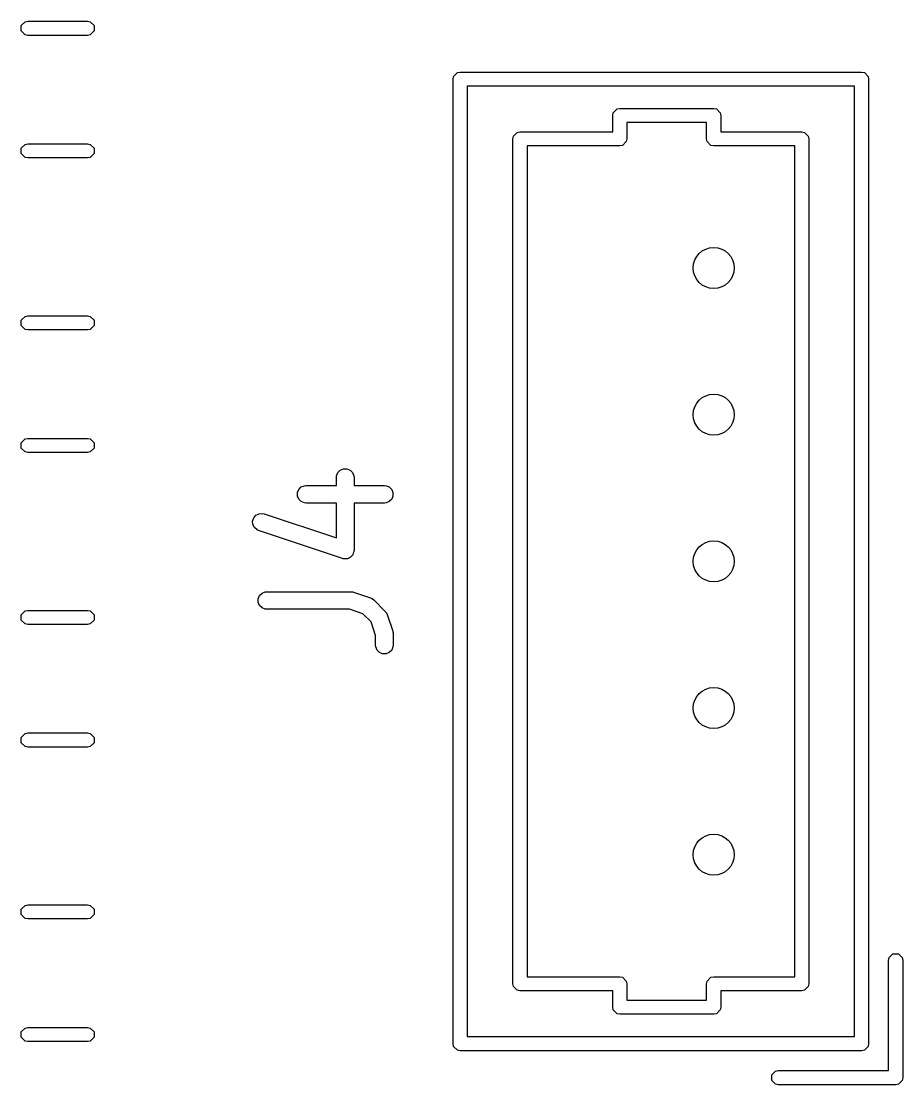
# Model space of a CAD drawing. Extents: x 4.06 to 6.9, y -6.15 to -1.3.
# Drawn here: x 5.1025 to 5.398, y -2.4 to -2.0432 of the extents above; entities that cross this region are included whole.
import ezdxf

# ---------------------------------------------------------------- set-up
doc = ezdxf.new("R2010")
doc.units = 0
doc.header["$MEASUREMENT"] = 0
doc.layers.add('BLACK', color=7, linetype='CONTINUOUS')

msp = doc.modelspace()

# ---------------------------------------------------------------- linework, layer by layer
at = {"layer": 'BLACK', "linetype": 'CONTINUOUS'}
for p, q in [((5.10245, -2.04467), (5.10373, -2.04339)), ((5.10373, -2.04339), (5.10464, -2.04321)), ((5.10464, -2.04321), (5.12469, -2.04321)), ((5.12469, -2.04321), (5.1256, -2.04339)), ((5.1256, -2.04339), (5.12688, -2.04467)), ((5.10245, -2.04647), (5.10245, -2.04467)), ((5.10373, -2.04775), (5.10245, -2.04647)), ((5.10464, -2.04793), (5.10373, -2.04775)), ((5.12469, -2.04793), (5.10464, -2.04793)), ((5.1256, -2.04775), (5.12469, -2.04793)), ((5.12688, -2.04647), (5.1256, -2.04775)), ((5.12688, -2.04467), (5.12688, -2.04647)), ((5.24724, -2.0626), (5.24742, -2.06169)), ((5.24742, -2.06169), (5.2487, -2.06042)), ((5.2487, -2.06042), (5.24961, -2.06024)), ((5.24961, -2.06024), (5.38425, -2.06024)), ((5.38425, -2.06024), (5.38516, -2.06042)), ((5.38516, -2.06042), (5.38643, -2.06169)), ((5.38643, -2.06169), (5.38661, -2.0626)), ((5.24724, -2.38622), (5.24724, -2.0626)), ((5.25197, -2.06496), (5.25197, -2.38386)), ((5.38189, -2.06496), (5.25197, -2.06496)), ((5.38189, -2.38386), (5.38189, -2.06496)), ((5.38661, -2.0626), (5.38661, -2.38622)), ((5.30097, -2.0739), (5.30225, -2.07262)), ((5.30225, -2.07262), (5.30315, -2.07244)), ((5.30315, -2.07244), (5.33465, -2.07244)), ((5.33465, -2.07244), (5.33555, -2.07262)), ((5.33555, -2.07262), (5.33683, -2.0739)), ((5.30079, -2.0748), (5.30097, -2.0739)), ((5.30079, -2.08031), (5.30079, -2.0748)), ((5.33683, -2.0739), (5.33701, -2.0748)), ((5.33701, -2.0748), (5.33701, -2.08031)), ((5.30551, -2.07717), (5.30551, -2.08268)), ((5.33228, -2.07717), (5.30551, -2.07717)), ((5.33228, -2.08268), (5.33228, -2.07717)), ((5.26732, -2.08268), (5.2675, -2.08177)), ((5.26732, -2.22441), (5.26732, -2.08268)), ((5.2675, -2.08177), (5.26878, -2.08049)), ((5.26878, -2.08049), (5.26969, -2.08031)), ((5.26969, -2.08031), (5.30079, -2.08031)), ((5.30533, -2.08358), (5.30405, -2.08486)), ((5.30551, -2.08268), (5.30533, -2.08358)), ((5.33246, -2.08358), (5.33228, -2.08268)), ((5.33374, -2.08486), (5.33246, -2.08358)), ((5.33701, -2.08031), (5.36417, -2.08031)), ((5.36417, -2.08031), (5.36508, -2.08049)), ((5.36508, -2.08049), (5.36636, -2.08177)), ((5.36636, -2.08177), (5.36654, -2.08268)), ((5.36654, -2.08268), (5.36654, -2.22441)), ((5.10245, -2.08581), (5.10373, -2.08453)), ((5.10245, -2.08762), (5.10245, -2.08581)), ((5.10373, -2.08453), (5.10464, -2.08435)), ((5.10464, -2.08435), (5.12469, -2.08435)), ((5.12469, -2.08435), (5.1256, -2.08453)), ((5.1256, -2.08453), (5.12688, -2.08581)), ((5.12688, -2.08581), (5.12688, -2.08762)), ((5.30315, -2.08504), (5.27205, -2.08504)), ((5.27205, -2.08504), (5.27205, -2.22441)), ((5.30405, -2.08486), (5.30315, -2.08504)), ((5.33465, -2.08504), (5.33374, -2.08486)), ((5.36181, -2.08504), (5.33465, -2.08504)), ((5.36181, -2.22441), (5.36181, -2.08504)), ((5.10373, -2.08889), (5.10245, -2.08762)), ((5.10464, -2.08907), (5.10373, -2.08889)), ((5.12469, -2.08907), (5.10464, -2.08907)), ((5.1256, -2.08889), (5.12469, -2.08907)), ((5.12688, -2.08762), (5.1256, -2.08889)), ((5.10245, -2.14349), (5.10373, -2.14221)), ((5.10245, -2.14529), (5.10245, -2.14349)), ((5.10373, -2.14221), (5.10464, -2.14203)), ((5.10464, -2.14203), (5.12469, -2.14203)), ((5.12469, -2.14203), (5.1256, -2.14221)), ((5.1256, -2.14221), (5.12688, -2.14349)), ((5.12688, -2.14349), (5.12688, -2.14529)), ((5.10373, -2.14657), (5.10245, -2.14529)), ((5.10464, -2.14675), (5.10373, -2.14657)), ((5.12469, -2.14675), (5.10464, -2.14675)), ((5.1256, -2.14657), (5.12469, -2.14675)), ((5.12688, -2.14529), (5.1256, -2.14657)), ((5.10245, -2.18463), (5.10373, -2.18335)), ((5.10373, -2.18335), (5.10464, -2.18317)), ((5.10464, -2.18317), (5.12469, -2.18317)), ((5.12469, -2.18317), (5.1256, -2.18335)), ((5.1256, -2.18335), (5.12688, -2.18463)), ((5.10245, -2.18644), (5.10245, -2.18463)), ((5.10373, -2.18771), (5.10245, -2.18644)), ((5.12688, -2.18644), (5.1256, -2.18771)), ((5.12688, -2.18463), (5.12688, -2.18644)), ((5.10464, -2.18789), (5.10373, -2.18771)), ((5.12469, -2.18789), (5.10464, -2.18789)), ((5.1256, -2.18771), (5.12469, -2.18789)), ((5.20863, -2.19465), (5.20944, -2.19383)), ((5.20944, -2.19383), (5.21051, -2.19339)), ((5.21051, -2.19339), (5.21166, -2.19339)), ((5.21166, -2.19339), (5.21272, -2.19383)), ((5.21272, -2.19383), (5.21354, -2.19465)), ((5.20813, -2.19629), (5.20819, -2.19571)), ((5.20813, -2.19896), (5.20813, -2.19629)), ((5.20819, -2.19571), (5.20863, -2.19465)), ((5.21354, -2.19465), (5.21398, -2.19571)), ((5.21398, -2.19571), (5.21403, -2.19629)), ((5.21403, -2.19629), (5.21403, -2.19896)), ((5.19506, -2.20134), (5.1955, -2.20027)), ((5.19506, -2.20249), (5.19506, -2.20134)), ((5.1955, -2.20027), (5.19632, -2.19946)), ((5.19632, -2.19946), (5.19738, -2.19902)), ((5.19738, -2.19902), (5.19796, -2.19896)), ((5.19796, -2.19896), (5.20813, -2.19896)), ((5.21403, -2.19896), (5.22421, -2.19896)), ((5.22421, -2.19896), (5.22478, -2.19902)), ((5.22478, -2.19902), (5.22585, -2.19946)), ((5.22585, -2.19946), (5.22666, -2.20027)), ((5.22666, -2.20027), (5.2271, -2.20134)), ((5.2271, -2.20134), (5.2271, -2.20249)), ((5.1955, -2.20355), (5.19506, -2.20249)), ((5.19632, -2.20437), (5.1955, -2.20355)), ((5.19738, -2.20481), (5.19632, -2.20437)), ((5.19796, -2.20486), (5.19738, -2.20481)), ((5.20813, -2.20486), (5.19796, -2.20486)), ((5.20813, -2.21656), (5.20813, -2.20486)), ((5.22421, -2.20486), (5.21403, -2.20486)), ((5.21403, -2.20486), (5.21403, -2.22066)), ((5.22478, -2.20481), (5.22421, -2.20486)), ((5.22585, -2.20437), (5.22478, -2.20481)), ((5.22666, -2.20355), (5.22585, -2.20437)), ((5.2271, -2.20249), (5.22666, -2.20355)), ((5.18115, -2.20895), (5.18218, -2.20844)), ((5.18218, -2.20844), (5.18333, -2.20836)), ((5.18333, -2.20836), (5.18389, -2.20848)), ((5.18389, -2.20848), (5.20813, -2.21656)), ((5.18003, -2.21092), (5.1804, -2.20982)), ((5.18011, -2.21207), (5.18003, -2.21092)), ((5.18063, -2.2131), (5.18011, -2.21207)), ((5.1804, -2.20982), (5.18115, -2.20895)), ((5.1815, -2.21385), (5.18063, -2.2131)), ((5.18203, -2.21409), (5.1815, -2.21385)), ((5.21015, -2.22346), (5.18203, -2.21409)), ((5.2132, -2.22264), (5.21289, -2.22299)), ((5.21354, -2.2223), (5.2132, -2.22264)), ((5.21358, -2.2222), (5.21354, -2.2223)), ((5.21365, -2.22212), (5.21358, -2.2222)), ((5.2138, -2.22167), (5.21365, -2.22212)), ((5.21398, -2.22124), (5.2138, -2.22167)), ((5.21399, -2.22109), (5.21398, -2.22124)), ((5.21401, -2.22103), (5.21399, -2.22109)), ((5.21403, -2.22066), (5.21401, -2.22095)), ((5.21401, -2.22095), (5.21401, -2.22103)), ((5.21043, -2.22353), (5.21015, -2.22346)), ((5.21051, -2.22356), (5.21043, -2.22353)), ((5.21057, -2.22356), (5.21051, -2.22356)), ((5.21071, -2.22359), (5.21057, -2.22356)), ((5.21118, -2.22356), (5.21071, -2.22359)), ((5.21166, -2.22356), (5.21118, -2.22356)), ((5.21176, -2.22352), (5.21166, -2.22356)), ((5.21186, -2.22351), (5.21176, -2.22352)), ((5.21229, -2.2233), (5.21186, -2.22351)), ((5.21272, -2.22311), (5.21229, -2.2233)), ((5.2128, -2.22304), (5.21272, -2.22311)), ((5.21289, -2.22299), (5.2128, -2.22304)), ((5.26732, -2.36614), (5.26732, -2.22441)), ((5.27205, -2.22441), (5.27205, -2.36378)), ((5.36181, -2.36378), (5.36181, -2.22441)), ((5.36654, -2.22441), (5.36654, -2.36614)), ((5.18194, -2.23696), (5.18238, -2.23589)), ((5.18194, -2.23811), (5.18194, -2.23696)), ((5.18238, -2.23589), (5.18319, -2.23508)), ((5.18319, -2.23508), (5.18426, -2.23464)), ((5.18426, -2.23464), (5.18484, -2.23458)), ((5.18484, -2.23458), (5.21296, -2.23458)), ((5.21296, -2.23458), (5.21325, -2.23461)), ((5.21325, -2.23461), (5.21333, -2.2346)), ((5.21333, -2.2346), (5.21343, -2.23463)), ((5.21343, -2.23463), (5.21353, -2.23464)), ((5.21353, -2.23464), (5.21361, -2.23467)), ((5.21361, -2.23467), (5.21389, -2.23473)), ((5.21389, -2.23473), (5.21951, -2.23661)), ((5.21951, -2.23661), (5.22004, -2.23684)), ((5.22004, -2.23684), (5.22012, -2.23691)), ((5.22012, -2.23691), (5.22022, -2.23695)), ((5.22022, -2.23695), (5.22067, -2.23732)), ((5.18238, -2.23917), (5.18194, -2.23811)), ((5.18319, -2.23999), (5.18238, -2.23917)), ((5.18426, -2.24043), (5.18319, -2.23999)), ((5.18484, -2.24049), (5.18426, -2.24043)), ((5.21248, -2.24049), (5.18484, -2.24049)), ((5.21699, -2.24199), (5.21248, -2.24049)), ((5.22067, -2.23732), (5.22442, -2.24107)), ((5.10245, -2.2423), (5.10373, -2.24103)), ((5.10245, -2.24411), (5.10245, -2.2423)), ((5.10373, -2.24539), (5.10245, -2.24411)), ((5.10373, -2.24103), (5.10464, -2.24085)), ((5.10464, -2.24085), (5.12469, -2.24085)), ((5.12469, -2.24085), (5.1256, -2.24103)), ((5.1256, -2.24103), (5.12688, -2.2423)), ((5.12688, -2.24411), (5.1256, -2.24539)), ((5.12688, -2.2423), (5.12688, -2.24411)), ((5.21975, -2.24475), (5.21699, -2.24199)), ((5.22442, -2.24107), (5.22479, -2.24152)), ((5.22479, -2.24152), (5.22483, -2.24161)), ((5.22483, -2.24161), (5.2249, -2.24169)), ((5.2249, -2.24169), (5.22513, -2.24222)), ((5.22513, -2.24222), (5.22701, -2.24785)), ((5.10464, -2.24557), (5.10373, -2.24539)), ((5.12469, -2.24557), (5.10464, -2.24557)), ((5.1256, -2.24539), (5.12469, -2.24557)), ((5.22125, -2.24926), (5.21975, -2.24475)), ((5.22125, -2.25253), (5.22125, -2.24926)), ((5.22701, -2.24785), (5.22707, -2.24813)), ((5.22707, -2.24813), (5.2271, -2.24821)), ((5.2271, -2.24821), (5.22711, -2.24831)), ((5.22711, -2.24831), (5.22714, -2.24841)), ((5.22714, -2.24841), (5.22713, -2.24849)), ((5.22713, -2.24849), (5.22716, -2.24878)), ((5.22716, -2.24878), (5.22716, -2.25253)), ((5.22131, -2.25311), (5.22125, -2.25253)), ((5.22175, -2.25417), (5.22131, -2.25311)), ((5.22256, -2.25499), (5.22175, -2.25417)), ((5.22666, -2.25417), (5.22585, -2.25499)), ((5.2271, -2.25311), (5.22666, -2.25417)), ((5.22716, -2.25253), (5.2271, -2.25311)), ((5.22363, -2.25543), (5.22256, -2.25499)), ((5.22478, -2.25543), (5.22363, -2.25543)), ((5.22585, -2.25499), (5.22478, -2.25543)), ((5.10245, -2.28345), (5.10373, -2.28217)), ((5.10245, -2.28525), (5.10245, -2.28345)), ((5.10373, -2.28217), (5.10464, -2.28199)), ((5.10464, -2.28199), (5.12469, -2.28199)), ((5.12469, -2.28199), (5.1256, -2.28217)), ((5.1256, -2.28217), (5.12688, -2.28345)), ((5.12688, -2.28345), (5.12688, -2.28525)), ((5.10373, -2.28653), (5.10245, -2.28525)), ((5.10464, -2.28671), (5.10373, -2.28653)), ((5.12469, -2.28671), (5.10464, -2.28671)), ((5.1256, -2.28653), (5.12469, -2.28671)), ((5.12688, -2.28525), (5.1256, -2.28653)), ((5.10245, -2.34112), (5.10373, -2.33985)), ((5.10373, -2.33985), (5.10464, -2.33967)), ((5.10464, -2.33967), (5.12469, -2.33967)), ((5.12469, -2.33967), (5.1256, -2.33985)), ((5.1256, -2.33985), (5.12688, -2.34112)), ((5.10245, -2.34293), (5.10245, -2.34112)), ((5.10373, -2.34421), (5.10245, -2.34293)), ((5.12688, -2.34293), (5.1256, -2.34421)), ((5.12688, -2.34112), (5.12688, -2.34293)), ((5.10464, -2.34439), (5.10373, -2.34421)), ((5.12469, -2.34439), (5.10464, -2.34439)), ((5.1256, -2.34421), (5.12469, -2.34439)), ((5.39331, -2.35827), (5.39349, -2.35736)), ((5.39331, -2.39528), (5.39331, -2.35827)), ((5.39349, -2.35736), (5.39477, -2.35609)), ((5.39477, -2.35609), (5.39657, -2.35609)), ((5.39657, -2.35609), (5.39785, -2.35736)), ((5.39785, -2.35736), (5.39803, -2.35827)), ((5.39803, -2.35827), (5.39803, -2.39764)), ((5.27205, -2.36378), (5.30315, -2.36378)), ((5.30315, -2.36378), (5.30405, -2.36396)), ((5.30405, -2.36396), (5.30533, -2.36524)), ((5.30533, -2.36524), (5.30551, -2.36614)), ((5.33228, -2.36614), (5.33246, -2.36524)), ((5.33246, -2.36524), (5.33374, -2.36396)), ((5.33374, -2.36396), (5.33465, -2.36378)), ((5.33465, -2.36378), (5.36181, -2.36378)), ((5.2675, -2.36705), (5.26732, -2.36614)), ((5.26878, -2.36832), (5.2675, -2.36705)), ((5.26969, -2.3685), (5.26878, -2.36832)), ((5.30079, -2.3685), (5.26969, -2.3685)), ((5.30079, -2.37402), (5.30079, -2.3685)), ((5.30551, -2.36614), (5.30551, -2.37165)), ((5.33228, -2.37165), (5.33228, -2.36614)), ((5.36417, -2.3685), (5.33701, -2.3685)), ((5.33701, -2.3685), (5.33701, -2.37402)), ((5.36508, -2.36832), (5.36417, -2.3685)), ((5.36636, -2.36705), (5.36508, -2.36832)), ((5.36654, -2.36614), (5.36636, -2.36705)), ((5.30551, -2.37165), (5.33228, -2.37165)), ((5.30097, -2.37492), (5.30079, -2.37402)), ((5.30225, -2.3762), (5.30097, -2.37492)), ((5.30315, -2.37638), (5.30225, -2.3762)), ((5.33555, -2.3762), (5.33465, -2.37638)), ((5.33683, -2.37492), (5.33555, -2.3762)), ((5.33701, -2.37402), (5.33683, -2.37492)), ((5.33465, -2.37638), (5.30315, -2.37638)), ((5.10245, -2.38227), (5.10373, -2.38099)), ((5.10245, -2.38407), (5.10245, -2.38227)), ((5.10373, -2.38099), (5.10464, -2.38081)), ((5.10464, -2.38081), (5.12469, -2.38081)), ((5.12469, -2.38081), (5.1256, -2.38099)), ((5.1256, -2.38099), (5.12688, -2.38227)), ((5.12688, -2.38227), (5.12688, -2.38407)), ((5.10373, -2.38535), (5.10245, -2.38407)), ((5.10464, -2.38553), (5.10373, -2.38535)), ((5.12469, -2.38553), (5.10464, -2.38553)), ((5.1256, -2.38535), (5.12469, -2.38553)), ((5.12688, -2.38407), (5.1256, -2.38535)), ((5.24742, -2.38712), (5.24724, -2.38622)), ((5.25197, -2.38386), (5.38189, -2.38386)), ((5.38661, -2.38622), (5.38643, -2.38712)), ((5.2487, -2.3884), (5.24742, -2.38712)), ((5.24961, -2.38858), (5.2487, -2.3884)), ((5.38425, -2.38858), (5.24961, -2.38858)), ((5.38516, -2.3884), (5.38425, -2.38858)), ((5.38643, -2.38712), (5.38516, -2.3884)), ((5.35412, -2.39673), (5.3554, -2.39546)), ((5.35412, -2.39854), (5.35412, -2.39673)), ((5.3554, -2.39546), (5.3563, -2.39528)), ((5.3563, -2.39528), (5.39331, -2.39528)), ((5.39803, -2.39764), (5.39785, -2.39854)), ((5.3554, -2.39982), (5.35412, -2.39854)), ((5.3563, -2.4), (5.3554, -2.39982)), ((5.39567, -2.4), (5.3563, -2.4)), ((5.39657, -2.39982), (5.39567, -2.4)), ((5.39785, -2.39854), (5.39657, -2.39982))]:
    msp.add_line(p, q, dxfattribs=at)
at = {"layer": 'BLACK'}
for centre in [(5.33465, -2.12598), (5.33465, -2.12598), (5.33465, -2.1752), (5.33465, -2.1752), (5.33465, -2.22441), (5.33465, -2.22441), (5.33465, -2.27362), (5.33465, -2.27362), (5.33465, -2.32283), (5.33465, -2.32283)]:
    msp.add_circle(centre, 0.00689, dxfattribs=at)

doc.saveas('drawing.dxf')
